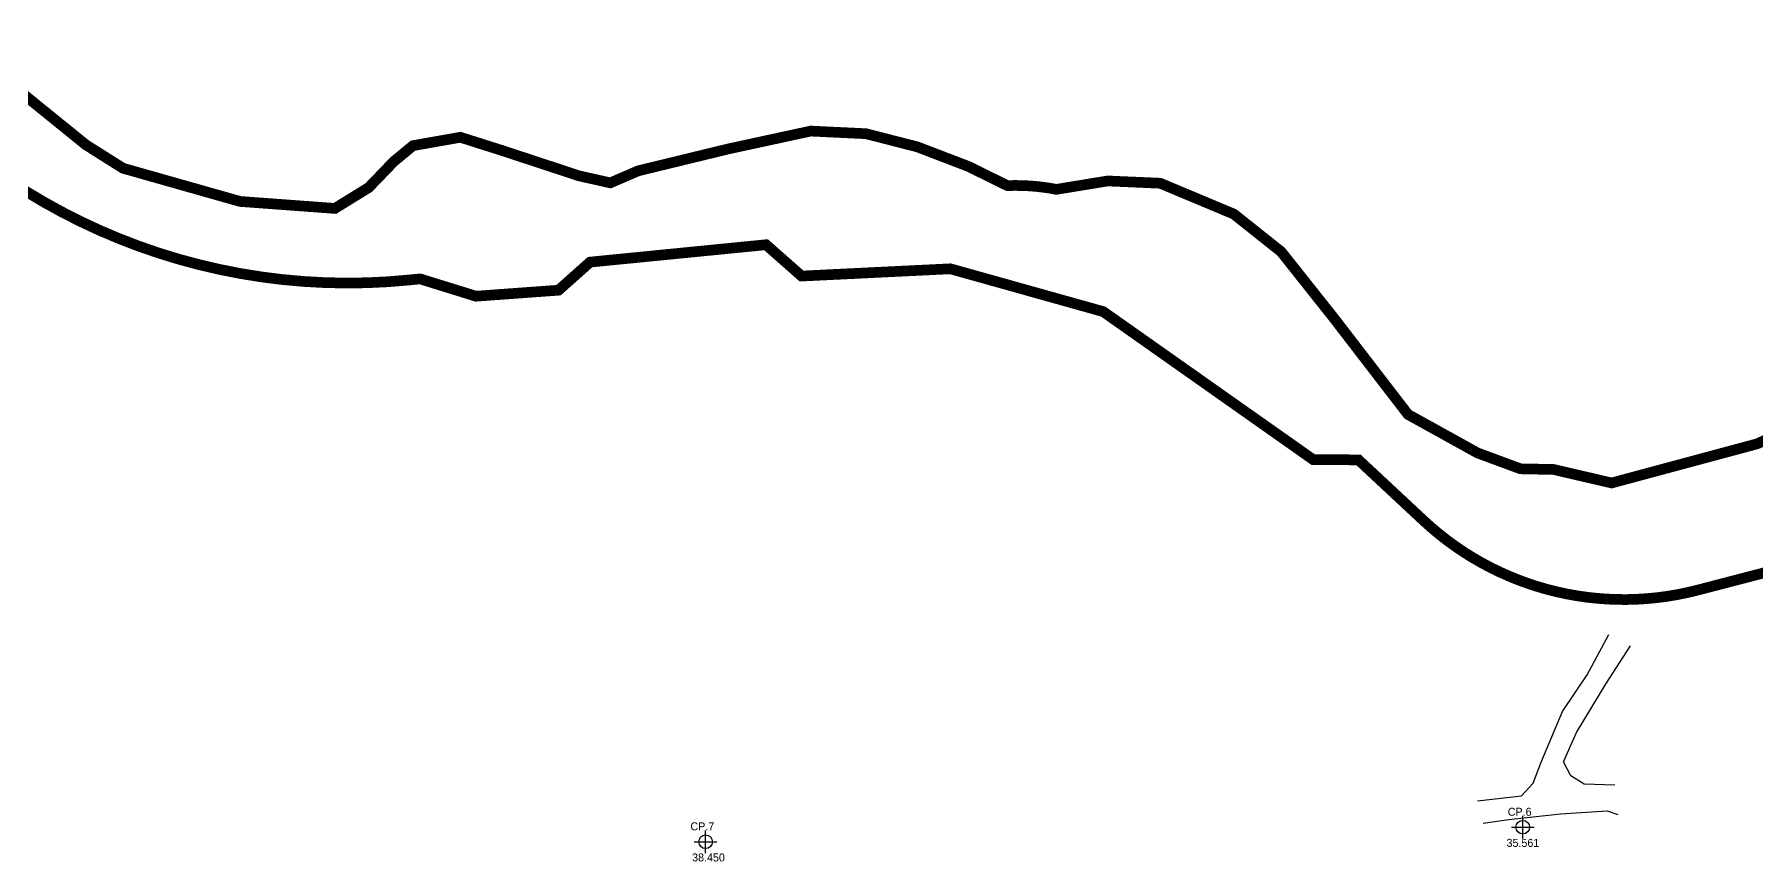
# Model space of a CAD drawing. Extents: x 426952 to 428937, y 277549 to 278648.
# Drawn here: x 428256.4 to 428579.2, y 278226.8 to 278381.9 of the extents above; entities that cross this region are included whole.
import ezdxf

# ---------------------------------------------------------------- set-up
doc = ezdxf.new("R2010")
doc.units = 0
doc.header["$MEASUREMENT"] = 0
doc.linetypes.add('boundary', pattern=[170, 150, -4, 4, -4, 4, -4])
for name, color, linetype in [('-00-경계_369-1 369 매입(20240430)', 7, 'CONTINUOUS'), ('-00-도시계획도로 현황측량경계', 7, 'CONTINUOUS'), ('기준점', 1, 'CONTINUOUS'), ('도로_비포장', 27, 'CONTINUOUS')]:
    doc.layers.add(name, color=color, linetype=linetype)
doc.styles.add('JKS_FONT', font='', dxfattribs={"height": 1.5})
doc.styles.get('JKS_FONT').set_extended_font_data('Expo M')

# ---------------------------------------------------------------- blocks, each defined once
blk = doc.blocks.new('기준점')
at = {"layer": '기준점', "linetype": 'Continuous'}
for p, q in [((-2.120528404077049, 0), (2.120528404047945, -5.82077e-11)), ((-8.73115e-11, -2.120528404077049), (1.164153e-10, 2.120528404077049))]:
    blk.add_line(p, q, dxfattribs=at)
blk.add_circle((0, 0), 1.272317042455235, dxfattribs=at)

msp = doc.modelspace()

# ---------------------------------------------------------------- linework, layer by layer
at = {"layer": '-00-경계_369-1 369 매입(20240430)', "color": 1, "linetype": 'boundary', "const_width": 2}
for points in [[(428568.2011781629, 278277.6766673568), (428566.348988371, 278277.2288252554), (428564.4823963764, 278276.8454143919), (428562.6036428069, 278276.5268949977), (428560.714982898, 278276.2736494285), (428558.8186837705, 278276.0859816729), (428556.9170217145, 278275.9641170057), (428555.0122794606, 278275.908201708), (428553.1067434356, 278275.9183029091), (428551.2027010242, 278275.9944084771), (428549.302437809, 278276.1364270514), (428547.4082348412, 278276.3441881638), (428545.5223658956, 278276.6174424147), (428543.647094745, 278276.9558617961), (428541.7846724389, 278277.3590400754), (428539.9373346087, 278277.8264932778), (428538.1072987688, 278278.3576602834), (428536.2967616745, 278278.9519034834), (428534.5078966619, 278279.6085095563), (428532.7428510719, 278280.3266903242), (428531.00374363, 278281.1055836888), (428529.2926619518, 278281.9442546782), (428527.6116599813, 278282.8416965637), (428525.9627555828, 278283.7968320688), (428524.3479280696, 278284.8085146575), (428522.7691158657, 278285.8755299244), (428521.2282141547, 278286.9965970361), (428519.7270726155, 278288.1703702773), (428518.2674931935, 278289.3954406711), (428516.8512279553, 278290.6703376534), (428504.6001244741, 278302.0889157377), (428496.0991118277, 278302.145653848), (428456.7415872643, 278329.8904365651), (428428.0849024461, 278337.9184658179), (428400.1859495748, 278336.555229742), (428393.5205053555, 278342.4320985655), (428360.5303307839, 278339.1721563513), (428354.6182013107, 278333.905114047), (428339.1350075293, 278332.7766852504), (428328.6700165905, 278336.0235669849), (428326.5591903967, 278335.8149649952), (428322.6124727574, 278335.488137342), (428318.656817459, 278335.2979070834), (428314.6969507603, 278335.2445015138), (428310.7376039718, 278335.3279844406), (428306.7835077699, 278335.5482561151), (428302.8393865578, 278335.905053358), (428298.9099528314, 278336.3979498608), (428294.9999015225, 278337.0263567021), (428291.1139044197, 278337.7895230565), (428287.2566045595, 278338.6865370822), (428283.4326106978, 278339.7163270162), (428279.6464917906, 278340.8776624457), (428275.9027715422, 278342.1691557977), (428272.205923004, 278343.5892639785), (428268.5603632184, 278345.1362902188), (428264.9704479466, 278346.8083861171), (428261.4404664689, 278348.6035538277), (428257.9746364542, 278350.5196484629), (428254.5770989208, 278352.5543806429)], [(428717.939437459, 278316.6395471178), (428568.2144821421, 278277.6801291391), (428568.2011777316, 278277.6766690199)]]:
    msp.add_lwpolyline(points, dxfattribs=at)
at = {"layer": '-00-도시계획도로 현황측량경계', "color": 5, "linetype": 'boundary', "const_width": 2, "elevation": 12}
for points in [[(428241.6901475268, 278380.8579489666), (428265.9944060692, 278361.1638645025), (428272.96664109, 278356.7682165178), (428294.9281372142, 278350.5421057864), (428312.6895261021, 278349.2363470749), (428319.0369961206, 278353.1558760462), (428323.7391825303, 278358.0415606803), (428327.3351988827, 278361.0073808868), (428336.2261548711, 278362.5773267371), (428344.3611399415, 278359.9900541688), (428358.445891566, 278355.3486163544), (428364.3290655319, 278354.0286630943), (428369.5631940207, 278356.2878770615), (428386.4700978996, 278360.397224049), (428401.9060749339, 278363.7405599869), (428412.2815338642, 278363.2430211087), (428421.8907645761, 278360.7757624226), (428431.4795777928, 278357.1074362736), (428438.7726739868, 278353.5119120159), (428440.092611911, 278353.5416877318), (428441.4128153406, 278353.5280638214), (428442.7318576894, 278353.4710550122), (428444.0483136051, 278353.3707229012), (428445.3607605477, 278353.2271759097), (428446.6677802988, 278353.0405691524), (428447.9679605067, 278352.8111042707), (428457.5764609939, 278354.3868713981), (428467.4366864454, 278353.958644755), (428481.2459518833, 278348.1691445281), (428490.1048833176, 278341.1207731304), (428500.059695119, 278328.583154483), (428513.8880357354, 278310.6096514318), (428526.9421372565, 278303.3838583702), (428534.9700861551, 278300.4168901068), (428541.1812060546, 278300.292285888), (428552.0639979285, 278297.760664618), (428579.3707181777, 278305.1080746357), (428589.8573869575, 278309.9694809526)], [(428717.939437459, 278316.6395471178), (428568.2011777316, 278277.6766690199), (428568.2144821421, 278277.6801291391), (428568.2011781629, 278277.6766673568), (428566.348988371, 278277.2288252554), (428564.4823963764, 278276.8454143919), (428562.6036428069, 278276.5268949977), (428560.714982898, 278276.2736494285), (428558.8186837682, 278276.0859816743), (428556.9170217145, 278275.9641170057), (428555.0122794606, 278275.908201708), (428553.1067434356, 278275.9183029091), (428551.2027010242, 278275.9944084771), (428549.302437809, 278276.1364270514), (428547.4082348412, 278276.3441881638), (428545.5223658956, 278276.6174424147), (428543.647094745, 278276.9558617961), (428541.7846724389, 278277.3590400754), (428539.9373346087, 278277.8264932778), (428538.1072987688, 278278.3576602834), (428536.2967616745, 278278.9519034834), (428534.5078966619, 278279.6085095563), (428532.7428510719, 278280.3266903242), (428531.00374363, 278281.1055836888), (428529.2926619518, 278281.9442546782), (428527.6116599813, 278282.8416965637), (428525.9627555828, 278283.7968320688), (428524.3479280696, 278284.8085146575), (428522.7691158657, 278285.8755299244), (428521.2282141547, 278286.9965970361), (428519.7270726155, 278288.1703702773), (428518.2674931935, 278289.3954406711), (428516.8512279553, 278290.6703376534), (428504.6001244741, 278302.0889157377), (428496.0991118277, 278302.145653848), (428456.7415872643, 278329.8904365651), (428428.0849024461, 278337.9184658179), (428400.1859495748, 278336.555229742), (428393.5205053555, 278342.4320985655), (428360.5303307839, 278339.1721563513), (428354.6182013107, 278333.905114047), (428339.1350075293, 278332.7766852504), (428328.6700165905, 278336.0235669849), (428326.5591903806, 278335.8149649945), (428322.6124727437, 278335.4881373413), (428318.6568174452, 278335.2979070826), (428314.6969507487, 278335.2445015131), (428310.7376039602, 278335.327984442), (428306.7835077607, 278335.5482561165), (428302.8393865461, 278335.9050533601), (428298.9099528176, 278336.3979498608), (428294.9999015128, 278337.0263567063), (428291.1139044104, 278337.7895230578), (428287.2566045525, 278338.6865370843), (428283.4326106907, 278339.7163270162), (428279.6464917836, 278340.8776624478), (428275.9027715375, 278342.1691558011), (428272.2059229993, 278343.5892639785), (428268.560363216, 278345.1362902223), (428264.970447942, 278346.8083861199), (428261.4404664667, 278348.6035538299), (428257.974636452, 278350.5196484629), (428254.5770989185, 278352.5543806429)]]:
    msp.add_lwpolyline(points, dxfattribs=at)
at = {"layer": '도로_비포장'}
for points in [[(428526.9443282951, 278238.1906145233), (428535.1685067364, 278239.1008558626), (428537.3531572985, 278241.5006040399), (428538.8552598901, 278245.4126244836), (428542.8535287354, 278254.9334391454), (428547.4499721162, 278261.7852931796), (428551.5497975735, 278269.3305490353)], [(428552.6893107411, 278241.0894491309), (428546.8981288404, 278241.3029844901), (428544.4427420722, 278242.8819926237), (428543.0182743278, 278245.4829691725), (428545.4576728996, 278250.9805080243), (428551.032256399, 278260.1593326989), (428555.5980123393, 278267.2387473176)], [(428527.9950840878, 278233.9496207094), (428532.7998952392, 278234.6416294613), (428542.4516657108, 278235.7272628297), (428551.239965272, 278236.3127915096), (428553.2114384876, 278235.5885791284)]]:
    msp.add_lwpolyline(points, dxfattribs=at)

# ---------------------------------------------------------------- block references
at = {"layer": '기준점'}
for p in [(428535.4051036742, 278233.2238244746), (428382.1970587585, 278230.4868393543)]:
    msp.add_blockref('기준점', p, dxfattribs=at)

# ---------------------------------------------------------------- texts
at = {"layer": '기준점', "char_height": 1.5, "style": 'JKS_FONT'}
for s, insert, attachment_point in [('CP.6', (428534.8201057673, 278235.3443585266), 8), ('CP.7', (428381.5839359232, 278232.6073720114), 8), ('35.561', (428535.4299728806, 278231.0340948253), 2), ('38.450', (428382.7356779122, 278228.3008611904), 2)]:
    msp.add_mtext(s, dxfattribs=dict(at, insert=insert, attachment_point=attachment_point))

doc.saveas('drawing.dxf')
